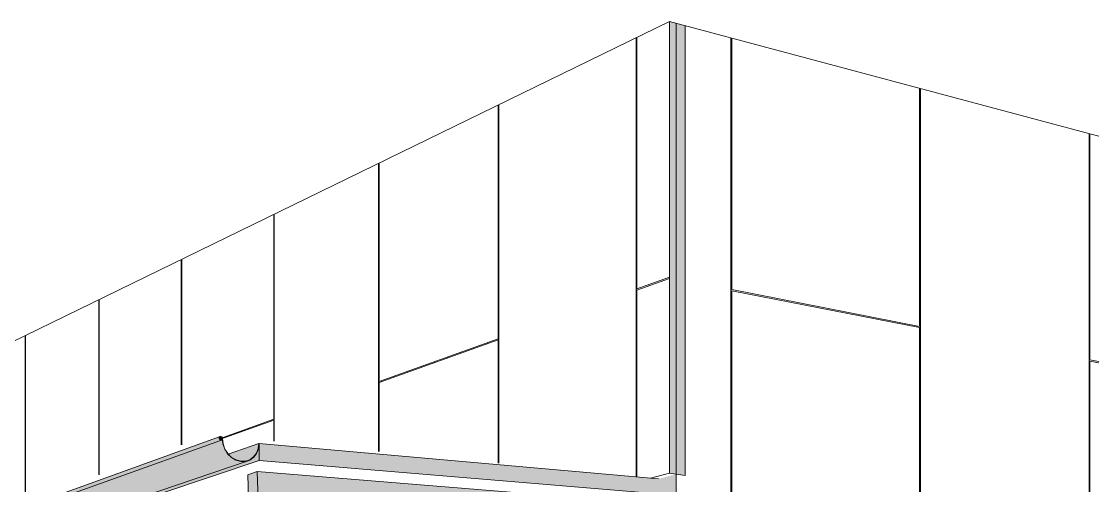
# Model space of a CAD drawing. Header units: inches. Extents: x 30681 to 92461, y -36095 to 66.
# Drawn here: x 30682.9549 to 30683.436, y 60.2253 to 60.4336 of the extents above; entities that cross this region are included whole.
import ezdxf

# ---------------------------------------------------------------- set-up
doc = ezdxf.new("R2010")
doc.units = ezdxf.units.IN
doc.header["$MEASUREMENT"] = 0
for name, color, linetype, lineweight in [('A-ROOF', 132, 'Continuous', 13), ('A-ROOF-OTLN', 132, 'Continuous', 9), ('A-WALL-PATT', 111, 'Continuous', 13), ('L-SITE-WALL', 31, 'Continuous', 13), ('S-BEAM', 12, 'Continuous', 9)]:
    doc.layers.add(name, color=color, linetype=linetype, lineweight=lineweight)

# ---------------------------------------------------------------- blocks, each defined once
blk = doc.blocks.new('FP_14-Entrance - Xcel')
at = {"layer": 'A-WALL-PATT', "lineweight": 9}
for p, q in [((-2803.59179, 60.3128), (-2803.59179, 60.42628)), ((-2803.59132, 60.3133), (-2803.59132, 60.42616)), ((-2803.50705, 60.29677), (-2803.50705, 60.40367)), ((-2803.50663, 60.29613), (-2803.50663, 60.40356)), ((-2803.43085, 60.28129), (-2803.43085, 60.38334)), ((-2803.43048, 60.28175), (-2803.43048, 60.38324)), ((-2803.59179, 60.2005), (-2803.59179, 60.3128)), ((-2803.59132, 60.3133), (-2803.50705, 60.29677)), ((-2803.59132, 60.31271), (-2803.50705, 60.29621)), ((-2803.59132, 60.20044), (-2803.59132, 60.31271)), ((-2803.50705, 60.18986), (-2803.50705, 60.29621)), ((-2803.50663, 60.18981), (-2803.50663, 60.29613)), ((-2803.43085, 60.1803), (-2803.43085, 60.28129)), ((-2803.43048, 60.28175), (-2803.36196, 60.2683)), ((-2803.36196, 60.2678), (-2803.43048, 60.28122)), ((-2803.43048, 60.18025), (-2803.43048, 60.28122))]:
    blk.add_line(p, q, dxfattribs=at)
blk = doc.blocks.new('FP_33-Entrance - Xcel')
at = {"layer": 'A-WALL-PATT', "lineweight": 9}
for p, q in [((-2803.6343, 60.31286), (-2803.6343, 60.42637)), ((-2803.63396, 60.31358), (-2803.63396, 60.42653)), ((-2803.69622, 60.29126), (-2803.69622, 60.39617)), ((-2803.69592, 60.29082), (-2803.69592, 60.39632)), ((-2803.74995, 60.27149), (-2803.74995, 60.36998)), ((-2803.74969, 60.27209), (-2803.74969, 60.3701)), ((-2803.79702, 60.25513), (-2803.79702, 60.34703)), ((-2803.79679, 60.25473), (-2803.79679, 60.34714)), ((-2803.83859, 60.24358), (-2803.83859, 60.32676)), ((-2803.83839, 60.24366), (-2803.83839, 60.32686)), ((-2803.63396, 60.31358), (-2803.61938, 60.3188)), ((-2803.63396, 60.31299), (-2803.61938, 60.3182)), ((-2803.6343, 60.22933), (-2803.6343, 60.31286)), ((-2803.63396, 60.22929), (-2803.63396, 60.31299)), ((-2803.87557, 60.23014), (-2803.87557, 60.30873)), ((-2803.87539, 60.23021), (-2803.87539, 60.30882)), ((-2803.90868, 60.21811), (-2803.90868, 60.29258)), ((-2803.90852, 60.21817), (-2803.90852, 60.29266)), ((-2803.74969, 60.27209), (-2803.69622, 60.29126)), ((-2803.69622, 60.29071), (-2803.74969, 60.27158)), ((-2803.69622, 60.2354), (-2803.69622, 60.29071)), ((-2803.69592, 60.23537), (-2803.69592, 60.29082)), ((-2803.93851, 60.20727), (-2803.93851, 60.27804)), ((-2803.93836, 60.20732), (-2803.93836, 60.27812)), ((-2803.74995, 60.24066), (-2803.74995, 60.27149)), ((-2803.74969, 60.24064), (-2803.74969, 60.27158)), ((-2803.9655, 60.19746), (-2803.9655, 60.26488)), ((-2803.96537, 60.1975), (-2803.96537, 60.26495)), ((-2803.99006, 60.18853), (-2803.99006, 60.25291)), ((-2803.98994, 60.18857), (-2803.98994, 60.25297)), ((-2803.82141, 60.24638), (-2803.79702, 60.25513)), ((-2803.82134, 60.24595), (-2803.79702, 60.25465)), ((-2803.79702, 60.24528), (-2803.79702, 60.25465)), ((-2803.79679, 60.24525), (-2803.79679, 60.25473)), ((-2804.01249, 60.18037), (-2804.01249, 60.24197)), ((-2804.01238, 60.18041), (-2804.01238, 60.24202)), ((-2804.03307, 60.17289), (-2804.03307, 60.23194)), ((-2804.03297, 60.17293), (-2804.03297, 60.23199)), ((-2804.052, 60.16601), (-2804.052, 60.22271)), ((-2804.05191, 60.16605), (-2804.05191, 60.22275)), ((-2804.052, 60.14424), (-2804.052, 60.15579)), ((-2804.05191, 60.14427), (-2804.05191, 60.15582)), ((-2804.03307, 60.15447), (-2804.03307, 60.15477)), ((-2804.03297, 60.15446), (-2804.03297, 60.15477))]:
    blk.add_line(p, q, dxfattribs=at)

msp = doc.modelspace()

# ---------------------------------------------------------------- hatches: boundary and pattern name
at = {"layer": 'A-ROOF'}
for points in [[(30682.81739, 60.15467), (30683.06166, 60.23666), (30683.06166, 60.24421), (30683.06138, 60.24188), (30683.06055, 60.23978), (30683.05913, 60.23799), (30683.05743, 60.23682), (30682.81739, 60.15571), (30682.81739, 60.15474)], [(30683.24106, 60.22156), (30683.24106, 60.22837), (30683.06166, 60.24421), (30683.06166, 60.23666), (30683.23274, 60.22226)]]:
    msp.add_hatch(color=256, dxfattribs=at).paths.add_polyline_path(points, flags=0)
at = {"layer": 'A-ROOF-OTLN'}
for points in [[(30682.80479, 60.16007), (30682.80492, 60.1601), (30683.04462, 60.24571), (30683.04443, 60.24573), (30683.04425, 60.24581), (30683.04408, 60.24593), (30683.04395, 60.24609), (30683.04385, 60.24627), (30683.04379, 60.24648), (30683.04378, 60.24669), (30683.04382, 60.24688), (30683.0439, 60.24706), (30683.04402, 60.2472), (30683.04417, 60.2473), (30682.80435, 60.16102), (30682.8042, 60.16081), (30682.80418, 60.16054), (30682.80429, 60.16029), (30682.80451, 60.16012), (30682.80465, 60.16008)], [(30683.05341, 60.23609), (30683.05556, 60.23613), (30683.05755, 60.23679), (30683.05926, 60.23803), (30683.06056, 60.23976), (30683.06138, 60.24187), (30683.06166, 60.24421), (30683.06152, 60.24423), (30683.06124, 60.24193), (30683.06044, 60.23986), (30683.05915, 60.23816), (30683.05747, 60.23694), (30683.05552, 60.23629), (30683.05341, 60.23626), (30683.05131, 60.23684), (30683.04934, 60.238), (30683.04764, 60.23967), (30683.04634, 60.24173), (30683.04552, 60.24404), (30683.04522, 60.24664), (30683.04515, 60.24684), (30683.04503, 60.24702), (30683.04489, 60.24717), (30683.04472, 60.24728), (30683.04453, 60.24734), (30683.04435, 60.24734), (30683.04417, 60.2473), (30683.04402, 60.2472), (30683.0439, 60.24706), (30683.04382, 60.24688), (30683.04378, 60.24669), (30683.04379, 60.24648), (30683.04385, 60.24627), (30683.04395, 60.24609), (30683.04408, 60.24593), (30683.04425, 60.24581), (30683.04443, 60.24573), (30683.04462, 60.24571), (30683.0448, 60.24575), (30683.04496, 60.24583), (30683.04485, 60.24596), (30683.04472, 60.2459), (30683.04458, 60.24588), (30683.04429, 60.24596), (30683.04405, 60.24619), (30683.04393, 60.2465), (30683.04396, 60.24682), (30683.04413, 60.24707), (30683.04425, 60.24714), (30683.04439, 60.24718), (30683.04453, 60.24717), (30683.04481, 60.24704), (30683.04502, 60.24678), (30683.04509, 60.24645), (30683.04537, 60.24401), (30683.04621, 60.24166), (30683.04754, 60.23957), (30683.04926, 60.23787), (30683.05127, 60.23669)], [(30682.81128, 60.15406), (30682.81287, 60.15415), (30682.81536, 60.15498), (30683.05556, 60.23613), (30683.05341, 60.23609), (30683.05127, 60.23669), (30683.04926, 60.23787), (30683.04754, 60.23957), (30683.04621, 60.24166), (30683.04537, 60.24401), (30683.04507, 60.24644), (30683.04415, 60.24607), (30683.04442, 60.24591), (30683.04468, 60.24591), (30683.04485, 60.24597), (30683.04493, 60.24582), (30683.04453, 60.24566), (30682.80518, 60.16019), (30682.80534, 60.15899), (30682.80596, 60.15748), (30682.80694, 60.15616), (30682.80821, 60.1551), (30682.80969, 60.15439)], [(30683.05336, 60.23633), (30683.05554, 60.23633), (30683.05755, 60.23699), (30683.05915, 60.23816), (30683.06044, 60.23986), (30683.06124, 60.24193), (30683.06152, 60.24423), (30683.04785, 60.2395), (30683.04933, 60.23809), (30683.05121, 60.23696), (30683.05325, 60.23636)]]:
    msp.add_hatch(color=256, dxfattribs=at).paths.add_polyline_path(points, flags=0)
h = msp.add_hatch(color=256, dxfattribs=at)
h.paths.add_polyline_path([(30683.04466, 60.2459), (30683.04481, 60.24594), (30683.04468, 60.2459)], flags=0)
h.paths.add_polyline_path([(30683.04412, 60.24611), (30683.04509, 60.24645), (30683.04502, 60.24678), (30683.04481, 60.24704), (30683.04453, 60.24717), (30683.04436, 60.24717), (30683.04417, 60.2471), (30683.04405, 60.247), (30683.04397, 60.24687), (30683.04392, 60.24668), (30683.04396, 60.24635), (30683.04412, 60.24611)], flags=0)
at = {"layer": 'L-SITE-WALL'}
for points in [[(30683.25309, 60.22987), (30683.25309, 60.43173), (30683.24592, 60.43364), (30683.24592, 60.23089)], [(30683.23322, 60.19996), (30683.24903, 60.20357), (30683.24903, 60.23044), (30683.24106, 60.22837), (30683.24106, 60.22156), (30683.23322, 60.2196), (30683.23322, 60.20087)]]:
    msp.add_hatch(color=256, dxfattribs=at).paths.add_polyline_path(points, flags=0)
at = {"layer": 'S-BEAM'}
for points in [[(30683.05724, 60.2115), (30683.0615, 60.21279), (30683.0608, 60.23162), (30683.05654, 60.23022)], [(30683.23322, 60.20061), (30683.23322, 60.2176), (30683.0608, 60.23162), (30683.0615, 60.21279), (30683.22951, 60.20087)]]:
    msp.add_hatch(color=256, dxfattribs=at).paths.add_polyline_path(points, flags=0)

# ---------------------------------------------------------------- linework, layer by layer
at = {"layer": 'A-ROOF'}
for p, q in [((30683.24106, 60.22837), (30683.06166, 60.24421)), ((30683.06166, 60.24421), (30683.06166, 60.23666)), ((30683.06166, 60.23666), (30682.81739, 60.15467)), ((30683.06166, 60.23666), (30683.24106, 60.22156))]:
    msp.add_line(p, q, dxfattribs=at)
at = {"layer": 'A-ROOF-OTLN'}
for p, q in [((30682.80449, 60.16109), (30683.0442, 60.2473)), ((30682.80494, 60.1601), (30683.04482, 60.24575)), ((30683.04485, 60.24596), (30683.04466, 60.2459)), ((30683.04496, 60.24583), (30683.04485, 60.24596)), ((30683.06152, 60.24423), (30683.04785, 60.2395)), ((30683.06166, 60.24421), (30683.06152, 60.24423)), ((30683.05672, 60.23641), (30682.81373, 60.15437))]:
    msp.add_line(p, q, dxfattribs=at)
for points in [[(30683.04524, 60.24643, 0), (30683.04522, 60.24664, 0), (30683.04515, 60.24684, 0), (30683.04503, 60.24702, 0), (30683.04489, 60.24717, 0), (30683.04472, 60.24728, 0), (30683.04453, 60.24734, 0), (30683.04435, 60.24734, 0), (30683.04417, 60.2473, 0), (30683.04402, 60.2472, 0), (30683.0439, 60.24706, 0), (30683.04382, 60.24688, 0), (30683.04378, 60.24669, 0), (30683.04379, 60.24648, 0), (30683.04385, 60.24627, 0), (30683.04395, 60.24609, 0), (30683.04408, 60.24593, 0), (30683.04425, 60.24581, 0), (30683.04443, 60.24573, 0), (30683.04462, 60.24571, 0), (30683.0448, 60.24575, 0), (30683.04496, 60.24583, 0)], [(30683.04475, 60.24591, 0), (30683.04472, 60.2459, 0), (30683.04458, 60.24588, 0), (30683.04443, 60.2459, 0), (30683.04429, 60.24596, 0), (30683.04416, 60.24606, 0), (30683.04405, 60.24619, 0), (30683.04398, 60.24634, 0), (30683.04393, 60.2465, 0), (30683.04393, 60.24667, 0), (30683.04396, 60.24682, 0), (30683.04403, 60.24696, 0), (30683.04413, 60.24707, 0), (30683.04425, 60.24714, 0), (30683.04426, 60.24715, 0)], [(30683.04439, 60.24718, 0), (30683.04453, 60.24717, 0), (30683.04468, 60.24712, 0), (30683.04481, 60.24704, 0), (30683.04493, 60.24692, 0), (30683.04502, 60.24678, 0), (30683.04507, 60.24662, 0), (30683.04509, 60.24645, 0)], [(30683.04509, 60.24645, 0), (30683.04537, 60.24401, 0), (30683.04621, 60.24166, 0), (30683.04754, 60.23957, 0), (30683.04926, 60.23787, 0), (30683.05127, 60.23669, 0), (30683.05341, 60.23609, 0), (30683.05556, 60.23613, 0), (30683.05755, 60.23679, 0), (30683.05926, 60.23803, 0), (30683.06056, 60.23976, 0), (30683.06138, 60.24187, 0), (30683.06166, 60.24421, 0)], [(30683.06152, 60.24423, 0), (30683.06124, 60.24193, 0), (30683.06044, 60.23986, 0), (30683.05915, 60.23816, 0), (30683.05747, 60.23694, 0), (30683.05552, 60.23629, 0), (30683.05341, 60.23626, 0), (30683.05131, 60.23684, 0), (30683.04934, 60.238, 0), (30683.04764, 60.23967, 0), (30683.04634, 60.24173, 0), (30683.04552, 60.24404, 0), (30683.04524, 60.24643, 0)]]:
    msp.add_polyline3d(points, dxfattribs=at)
at = {"layer": 'L-SITE-WALL'}
for p, q in [((30683.24592, 60.43364), (30682.8078, 60.22003)), ((30683.24592, 60.23089), (30683.24592, 60.43364)), ((30683.79127, 60.28812), (30683.24592, 60.43364)), ((30683.24903, 60.43281), (30683.24903, 60.20357)), ((30683.25309, 60.43173), (30683.25309, 60.22987)), ((30683.23747, 60.22869), (30683.24592, 60.23089)), ((30683.25309, 60.22987), (30683.24592, 60.23089))]:
    msp.add_line(p, q, dxfattribs=at)
at = {"layer": 'S-BEAM'}
for p, q in [((30683.0608, 60.23162), (30683.05654, 60.23022)), ((30683.05654, 60.23022), (30683.05724, 60.2115)), ((30683.0615, 60.21279), (30683.0608, 60.23162)), ((30683.0608, 60.23162), (30683.23322, 60.2176))]:
    msp.add_line(p, q, dxfattribs=at)

# ---------------------------------------------------------------- block references
at = {"layer": 'L-SITE-WALL', "lineweight": 9}
for name in ['FP_33-Entrance - Xcel', 'FP_14-Entrance - Xcel']:
    msp.add_blockref(name, (33486.8653, 0), dxfattribs=at)

doc.saveas('drawing.dxf')
